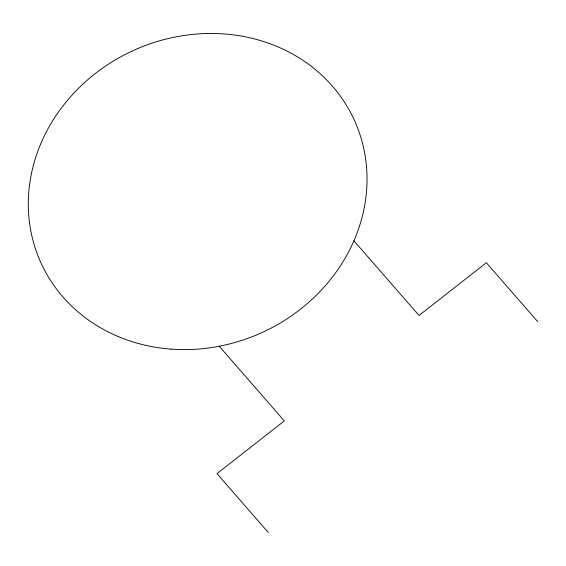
<?xml version="1.0" encoding="UTF-8"?>
<svg xmlns="http://www.w3.org/2000/svg" width="566" height="566" viewBox="0 0 566 566"><rect width="100%" height="100%" fill="white"/><g stroke="black" fill="none" stroke-linecap="round" stroke-linejoin="round"><path stroke-width="0.85" d="M537.7 321.622L486.364 262.744L419.017 315.46L353.927 240.805M219.226 346.25L284.316 420.906L216.969 473.629L268.298 532.507M171.024 349.116A172.17 155.013 -24.4 0 0 355.83 123.544A172.17 155.013 -24.4 0 0 66.13 101.958A172.17 155.013 -24.4 0 0 171.024 349.116"/></g></svg>
